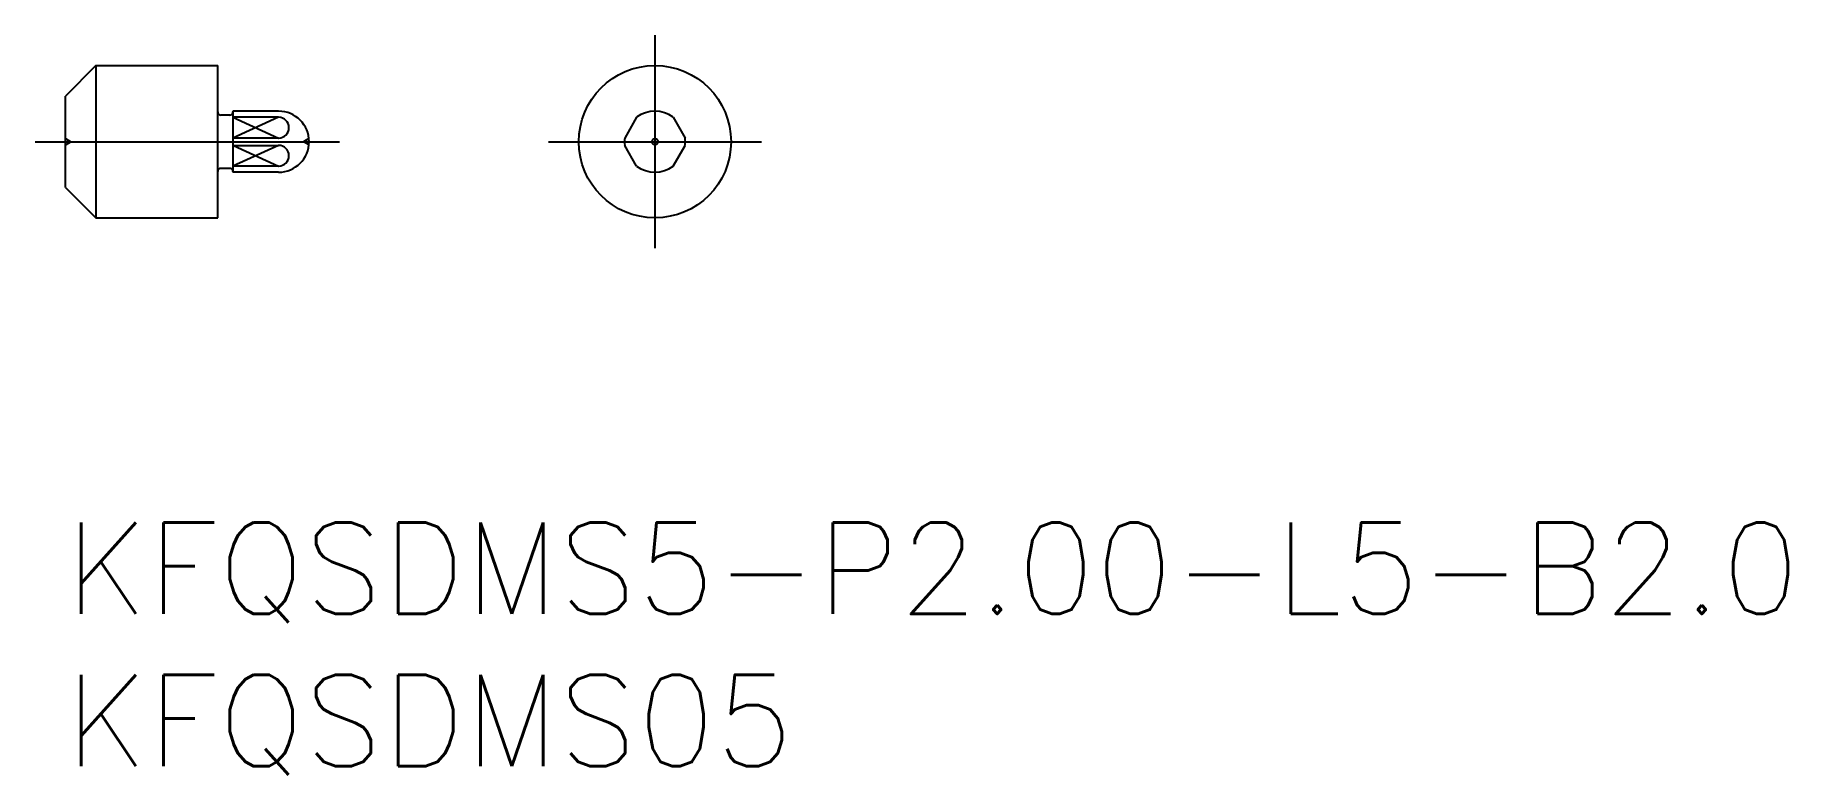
# Model space of a CAD drawing. Extents: x -1 to 56.6, y -8.3 to 16.
import ezdxf

# ---------------------------------------------------------------- set-up
doc = ezdxf.new("R2010")
doc.units = 0
doc.header["$LTSCALE"] = 0.5
doc.linetypes.add('CENTER', pattern=[50.8, 31.75, -6.35, 6.35, -6.35])
doc.linetypes.add('DASHED', pattern=[19.05, 12.7, -6.35])
for name, color, linetype in [('MSM_CENTER', 1, 'CENTER'), ('MSM_CONTINUOUS', 7, 'CONTINUOUS'), ('MSM_DASHED', 4, 'DASHED'), ('MSM_NARROW', 5, 'CONTINUOUS'), ('MSM_PART_NUMBER', 7, 'CONTINUOUS')]:
    doc.layers.add(name, color=color, linetype=linetype)
doc.styles.get("Standard").update_dxf_attribs({"font": 'txt.shx', "height": 3, "bigfont": 'bigfont.shx'})

# ---------------------------------------------------------------- blocks, each defined once
blk = doc.blocks.new('*U11')
at = {"layer": 'MSM_PART_NUMBER'}
blk.add_text('KFQSDMS5-P2.00-L5-B2.0', height=3, dxfattribs=at).set_placement((0, -3))
blk = doc.blocks.new('*U12')
at = {"layer": 'MSM_PART_NUMBER'}
blk.add_text('KFQSDMS05', height=3, dxfattribs=at).set_placement((0, -8))

msp = doc.modelspace()

# ---------------------------------------------------------------- linework, layer by layer
at = {"layer": 'MSM_CENTER'}
for p, q in [((19.359, 16), (19.359, 9)), ((-1, 12.5), (9, 12.5)), ((15.859, 12.5), (22.859, 12.5))]:
    msp.add_line(p, q, dxfattribs=at)
at = {"layer": 'MSM_CONTINUOUS'}
for p, q in [((1, 15), (0, 14)), ((1, 15), (5, 15)), ((1, 15), (1, 10)), ((5, 10), (5, 15)), ((0, 11), (0, 14)), ((5.4, 13.375), (5.1, 13.375)), ((7, 13.5), (5.5, 13.5)), ((5.5, 13.5), (5.5, 11.5)), ((7, 13.3), (5.5, 13.3)), ((18.759, 13.3), (18.366, 12.62)), ((19.959, 13.3), (20.351, 12.62)), ((7, 12.62), (5.5, 12.62)), ((5.5, 12.38), (7, 12.38)), ((18.759, 11.7), (18.366, 12.38)), ((19.959, 11.7), (20.351, 12.38)), ((5.4, 11.625), (5.1, 11.625)), ((7, 11.7), (5.5, 11.7)), ((0, 11), (1, 10)), ((7, 11.5), (5.5, 11.5)), ((1, 10), (5, 10))]:
    msp.add_line(p, q, dxfattribs=at)
for radius in [2.5, 0.1]:
    msp.add_circle((19.359, 12.5), radius, dxfattribs=at)
for centre, radius, start, end in [((5.1, 13.475), 0.1, 180, 270), ((5.4, 13.475), 0.1, 270, 0), ((7, 12.5), 1, 270, 90), ((7, 12.96), 0.34, 270, 90), ((19.359, 12.5), 1, 53.1301, 126.8699), ((7, 12.04), 0.34, 270, 90), ((19.359, 12.5), 1, 173.1301, 186.8699), ((19.359, 12.5), 1, 353.1301, 6.8699), ((5.1, 11.525), 0.1, 90, 180), ((5.4, 11.525), 0.1, 0, 90), ((19.359, 12.5), 1, 233.1301, 306.8699), ((19.359, 12.5), 1, 233.1301, 306.8699)]:
    msp.add_arc(centre, radius, start, end, dxfattribs=at)
at = {"layer": 'MSM_DASHED'}
for p, q in [((0, 12.6), (0.173, 12.5)), ((0, 12.4), (0.173, 12.5)), ((7.995, 12.6), (7.822, 12.5)), ((7.995, 12.4), (7.822, 12.5))]:
    msp.add_line(p, q, dxfattribs=at)
at = {"layer": 'MSM_NARROW'}
for p, q in [((5.5, 13.3), (7, 12.62)), ((7, 13.3), (5.5, 12.62)), ((7, 12.38), (5.5, 11.7)), ((5.518, 12.38), (7, 11.7))]:
    msp.add_line(p, q, dxfattribs=at)

# ---------------------------------------------------------------- block references
at = {"layer": 'MSM_CONTINUOUS'}
for name in ['*U11', '*U12']:
    msp.add_blockref(name, (0, 0), dxfattribs=at)

doc.saveas('drawing.dxf')
